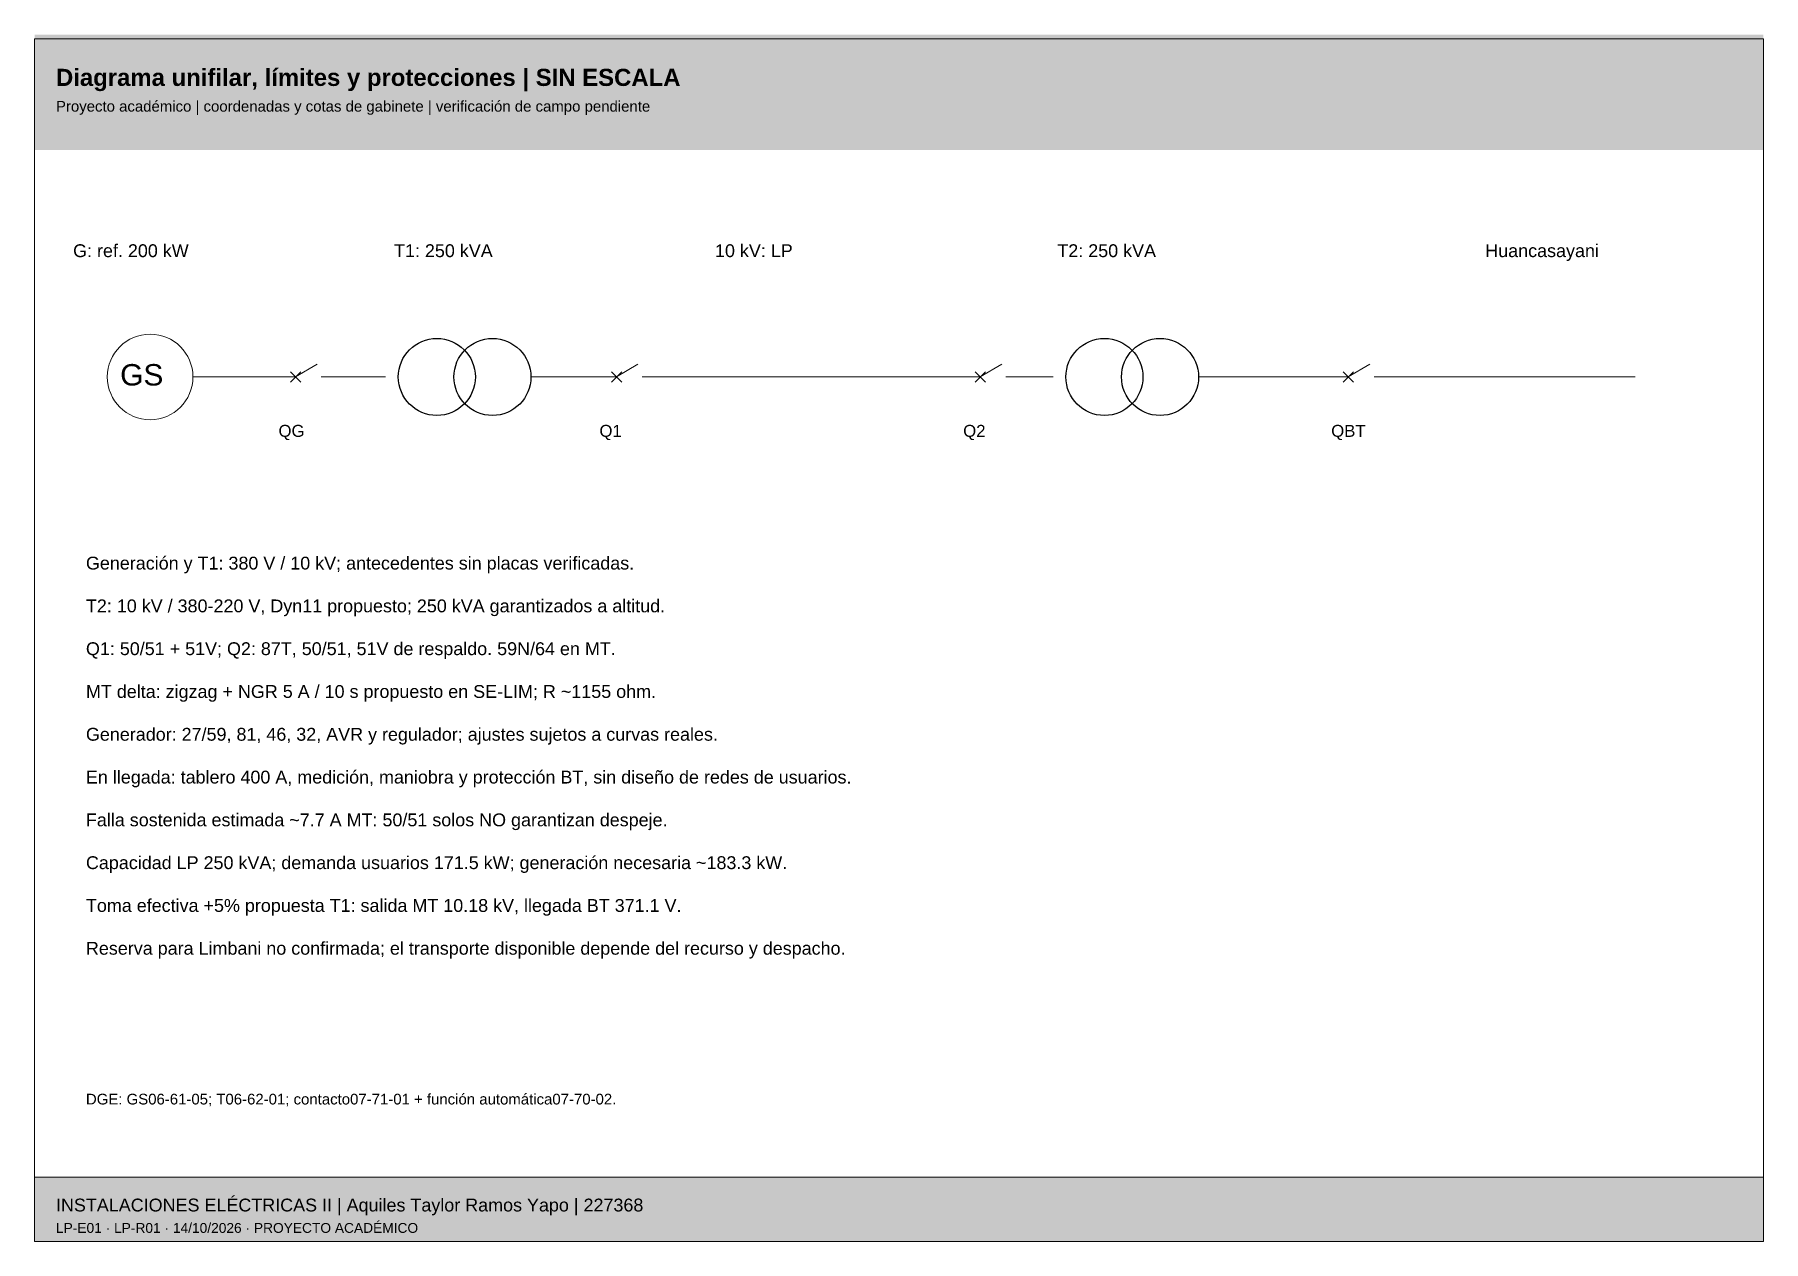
# Paper-space layout 'LP-UNIFILAR' of a CAD drawing. Header units: metres, sheet in millimetres. Extents: x 8 to 412, y 8 to 290.
import ezdxf

# ---------------------------------------------------------------- set-up
doc = ezdxf.new("R2010")
doc.units = ezdxf.units.M
doc.layers.add('DETALLE', color=7, linetype='Continuous', lineweight=13, true_color=0x33434d)
doc.layers.add('ROTULO', color=7, linetype='Continuous', lineweight=13, true_color=0x18364a)
doc.layers.add('PRESENTACION', color=7, linetype='Continuous')
doc.styles.add('Arial', font='arial.ttf')
doc.styles.add('Arial-Bold', font='arialbd.ttf')

psp = doc.layouts.new('LP-UNIFILAR')

# ---------------------------------------------------------------- hatches: boundary and pattern name
at = {"layer": 'PRESENTACION', "true_color": 0xeef4f7}
for points in [[(8, 263), (412, 263), (412, 290), (8, 290)], [(8, 8), (412, 8), (412, 23), (8, 23)]]:
    psp.add_hatch(color=7, dxfattribs=at).paths.add_polyline_path(points)
at = {"layer": 'PRESENTACION', "true_color": 0x287d89}
psp.add_hatch(color=137, dxfattribs=at).paths.add_polyline_path([(8, 263), (11, 263), (11, 290), (8, 290)])

# ---------------------------------------------------------------- linework, layer by layer
for centre in [(102, 210), (115, 210), (258, 210), (271, 210)]:
    psp.add_circle(centre, 9)
at = {"layer": 'DETALLE'}
for p, q in [((67.8, 208.8), (70.2, 211.2)), ((67.8, 211.2), (70.2, 208.8)), ((69, 210), (74, 213)), ((142.8, 208.8), (145.2, 211.2)), ((142.8, 211.2), (145.2, 208.8)), ((144, 210), (149, 213)), ((227.8, 208.8), (230.2, 211.2)), ((227.8, 211.2), (230.2, 208.8)), ((229, 210), (234, 213)), ((313.8, 208.8), (316.2, 211.2)), ((313.8, 211.2), (316.2, 208.8)), ((315, 210), (320, 213)), ((45, 210), (64, 210)), ((64, 210), (69, 210)), ((75, 210), (79, 210)), ((79, 210), (90, 210)), ((124, 210), (139, 210)), ((139, 210), (144, 210)), ((150, 210), (154, 210)), ((154, 210), (224, 210)), ((224, 210), (229, 210)), ((235, 210), (239, 210)), ((239, 210), (246, 210)), ((280, 210), (310, 210)), ((310, 210), (315, 210)), ((321, 210), (325, 210)), ((325, 210), (382, 210))]:
    psp.add_line(p, q, dxfattribs=at)
psp.add_circle((35, 210), 10, dxfattribs=at)
at = {"layer": 'ROTULO'}
psp.add_line((8, 23), (412, 23), dxfattribs=at)
psp.add_lwpolyline([(8, 8), (412, 8), (412, 289), (8, 289)], close=True, dxfattribs=at)

# ---------------------------------------------------------------- texts
at = {"layer": 'ROTULO', "color": 159, "true_color": 0x18364a, "style": 'Arial-Bold'}
psp.add_text('Diagrama unifilar, límites y protecciones | SIN ESCALA', height=4, dxfattribs=at).set_placement((13, 278))
at = {"layer": 'ROTULO', "color": 147, "true_color": 0x526b7b, "style": 'Arial'}
psp.add_text('Proyecto académico | coordenadas y cotas de gabinete | verificación de campo pendiente', height=2.5, dxfattribs=at).set_placement((13, 272))
at = {"layer": 'ROTULO', "style": 'Arial'}
for s, height, p in [('G: ref. 200 kW', 3, (17, 238)), ('T1: 250 kVA', 3, (92, 238)), ('10 kV: LP', 3, (167, 238)), ('T2: 250 kVA', 3, (247, 238)), ('Huancasayani', 3, (347, 238)), ('GS', 5, (28, 208)), ('QG', 2.8, (65, 196)), ('Q1', 2.8, (140, 196)), ('Q2', 2.8, (225, 196)), ('QBT', 2.8, (311, 196)), ('Generación y T1: 380 V / 10 kV; antecedentes sin placas verificadas.', 3, (20, 165)), ('T2: 10 kV / 380-220 V, Dyn11 propuesto; 250 kVA garantizados a altitud.', 3, (20, 155)), ('Q1: 50/51 + 51V; Q2: 87T, 50/51, 51V de respaldo. 59N/64 en MT.', 3, (20, 145)), ('MT delta: zigzag + NGR 5 A / 10 s propuesto en SE-LIM; R ~1155 ohm.', 3, (20, 135)), ('Generador: 27/59, 81, 46, 32, AVR y regulador; ajustes sujetos a curvas reales.', 3, (20, 125)), ('En llegada: tablero 400 A, medición, maniobra y protección BT, sin diseño de redes de usuarios.', 3, (20, 115)), ('Falla sostenida estimada ~7.7 A MT: 50/51 solos NO garantizan despeje.', 3, (20, 105)), ('Capacidad LP 250 kVA; demanda usuarios 171.5 kW; generación necesaria ~183.3 kW.', 3, (20, 95)), ('Toma efectiva +5% propuesta T1: salida MT 10.18 kV, llegada BT 371.1 V.', 3, (20, 85)), ('Reserva para Limbani no confirmada; el transporte disponible depende del recurso y despacho.', 3, (20, 75)), ('DGE: GS06-61-05; T06-62-01; contacto07-71-01 + función automática07-70-02.', 2.5, (20, 40)), ('INSTALACIONES ELÉCTRICAS II | Aquiles Taylor Ramos Yapo | 227368', 3, (13, 15)), ('LP-E01 · LP-R01 · 14/10/2026 · PROYECTO ACADÉMICO', 2.3, (13, 10))]:
    psp.add_text(s, height=height, dxfattribs=at).set_placement(p)

doc.saveas('drawing.dxf')
